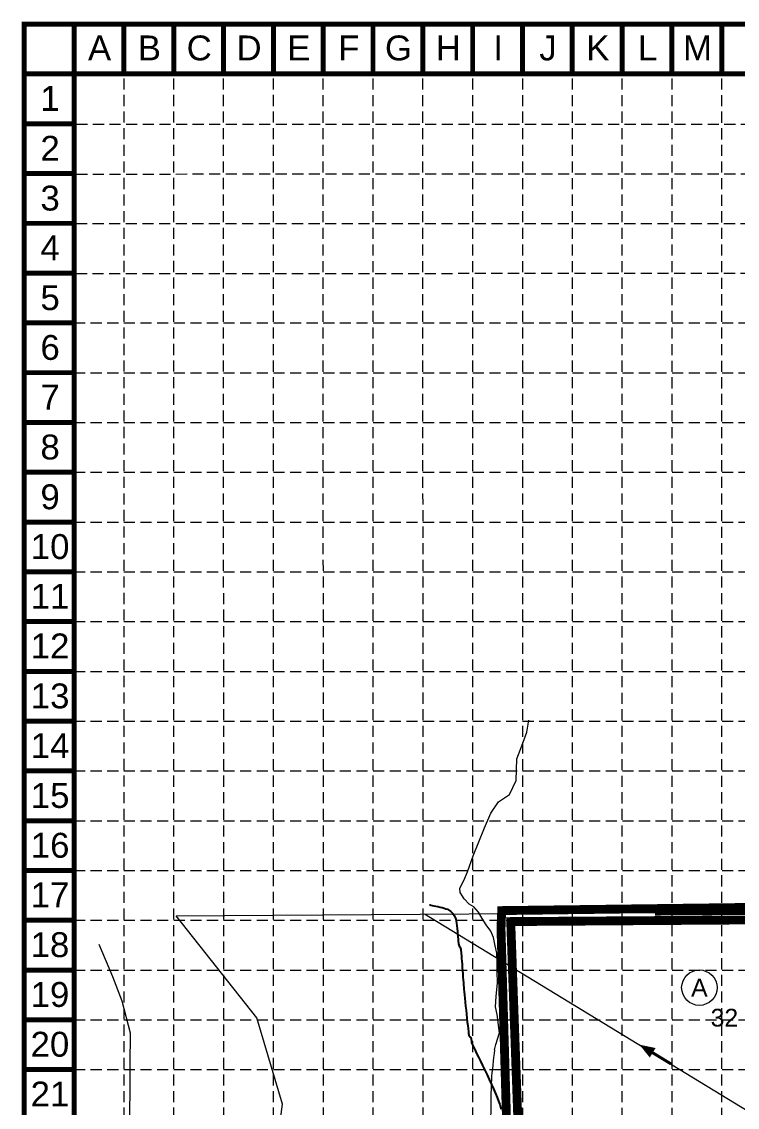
# Model space of a CAD drawing. Extents: x 2510300 to 2511653, y 7110042 to 7112204.
# Drawn here: x 2510300 to 2510785, y 7111469 to 7112204 of the extents above; entities that cross this region are included whole.
import ezdxf
from ezdxf.enums import TextEntityAlignment as Align

# ---------------------------------------------------------------- set-up
doc = ezdxf.new("R2010")
doc.units = 0
doc.header["$LTSCALE"] = 100
doc.header["$MEASUREMENT"] = 0
for name, pattern in [('DASHED', [0.75, 0.5, -0.25]), ('HIDDEN', [0.375, 0.25, -0.125]), ('HIDDEN2', [0.1875, 0.125, -0.0625])]:
    doc.linetypes.add(name, pattern=pattern)
for name, color, linetype in [('BASE', 7, 'Continuous'), ('C-WALL-N', 7, 'HIDDEN2'), ('CONT-MNR', 12, 'Continuous'), ('GRID', 254, 'DASHED'), ('LIMITS OF DISTURBANCE', 1, 'Continuous'), ('new', 7, 'Continuous'), ('SILT FENCE', 200, 'Continuous')]:
    doc.layers.add(name, color=color, linetype=linetype)
doc.styles.get("Standard").update_dxf_attribs({"font": 'ARIAL.TTF'})

msp = doc.modelspace()

# ---------------------------------------------------------------- linework, layer by layer
at = {"layer": 'BASE', "color": 9}
msp.add_line((2510335.685460052, 7112168.944490424), (2511617.679834986, 7112168.944490424), dxfattribs=at)
at = {"layer": 'BASE', "const_width": 3.373669407720818}
for points in [[(2510335.685460052, 7112202.681184501), (2510301.948765975, 7112202.681184501)], [(2510335.685460052, 7112202.681184501), (2510335.685460052, 7112168.944490424)], [(2510369.422154129, 7112202.681184501), (2510369.422154129, 7112168.944490424)], [(2510403.158848207, 7112202.681184501), (2510403.158848207, 7112168.944490424)], [(2510436.895542284, 7112202.681184501), (2510436.895542284, 7112168.944490424)], [(2510470.632236361, 7112202.681184501), (2510470.632236361, 7112168.944490424)], [(2510504.368930438, 7112202.681184501), (2510504.368930438, 7112168.944490424)], [(2510538.105624516, 7112202.681184501), (2510538.105624516, 7112168.944490424)], [(2510571.842318593, 7112202.681184501), (2510571.842318593, 7112168.944490424)], [(2510605.57901267, 7112202.681184501), (2510605.57901267, 7112168.944490424)], [(2510639.315706747, 7112202.681184501), (2510639.315706747, 7112168.944490424)], [(2510673.052400824, 7112202.681184501), (2510673.052400824, 7112168.944490424)], [(2510706.789094902, 7112202.681184501), (2510706.789094902, 7112168.944490424)], [(2510740.525788979, 7112202.681184501), (2510740.525788979, 7112168.944490424)], [(2510774.262483056, 7112202.681184501), (2510774.262483056, 7112168.944490424)], [(2510335.685460052, 7112168.944490424), (2510301.948765975, 7112168.944490424)], [(2510335.685460052, 7112135.207796347), (2510301.948765975, 7112135.207796347)], [(2510335.685460052, 7112101.47110227), (2510301.948765975, 7112101.47110227)], [(2510335.685460052, 7112067.734408192), (2510301.948765975, 7112067.734408192)], [(2510335.685460052, 7112033.997714115), (2510301.948765975, 7112033.997714115)], [(2510335.685460052, 7112000.261020038), (2510301.948765975, 7112000.261020038)], [(2510335.685460052, 7111966.524325961), (2510301.948765975, 7111966.524325961)], [(2510335.685460052, 7111932.787631884), (2510301.948765975, 7111932.787631884)], [(2510335.685460052, 7111899.050937806), (2510301.948765975, 7111899.050937806)], [(2510335.685460052, 7111865.314243729), (2510301.948765975, 7111865.314243729)], [(2510335.685460052, 7111831.577549652), (2510301.948765975, 7111831.577549652)], [(2510335.685460052, 7111797.840855575), (2510301.948765975, 7111797.840855575)], [(2510335.685460052, 7111764.104161498), (2510301.948765975, 7111764.104161498)], [(2510335.685460052, 7111730.36746742), (2510301.948765975, 7111730.36746742)], [(2510335.685460052, 7111696.630773343), (2510301.948765975, 7111696.630773343)], [(2510335.685460052, 7111662.894079266), (2510301.948765975, 7111662.894079266)], [(2510335.685460052, 7111629.157385189), (2510301.948765975, 7111629.157385189)], [(2510335.685460052, 7111595.420691112), (2510301.948765975, 7111595.420691112)], [(2510335.685460052, 7111561.683997034), (2510301.948765975, 7111561.683997034)], [(2510335.685460052, 7111527.947302957), (2510301.948765975, 7111527.947302957)], [(2510335.685460052, 7111494.21060888), (2510301.948765975, 7111494.21060888)]]:
    msp.add_lwpolyline(points, dxfattribs=at)
for points in [[(2511651.416529063, 7110043.53276356), (2511651.416529063, 7112202.681184501), (2510301.948765975, 7112202.681184501), (2510301.948765975, 7110043.53276356)], [(2511617.679834986, 7110077.269457637), (2511617.679834986, 7112168.944490424), (2510335.685460052, 7112168.944490424), (2510335.685460052, 7110077.269457637)]]:
    msp.add_lwpolyline(points, close=True, dxfattribs=at)
at = {"layer": 'C-WALL-N', "color": 33, "linetype": 'Continuous', "const_width": 2, "flags": 128}
msp.add_lwpolyline([(2510728.943773571, 7111599.635058088), (2510843.602295339, 7111600.382417066)], dxfattribs=at)
at = {"layer": 'CONT-MNR', "elevation": 682}
for points in [[(2510576.391799811, 7111605.932504757), (2510576.513615543, 7111605.900717381)], [(2510576.79328082, 7111605.83221651), (2510577.296089428, 7111605.717574636)], [(2510580.624044823, 7111605.015256613), (2510582.047078026, 7111604.70750379)], [(2510583.503202701, 7111604.375453711), (2510584.935970193, 7111604.022645896)], [(2510586.288931849, 7111603.652619879), (2510587.505639015, 7111603.268915184)], [(2510587.505639015, 7111603.268915184), (2510588.529643036, 7111602.875071339)], [(2510589.304495259, 7111602.474627871), (2510590.123126191, 7111601.917385235)], [(2510592.596560804, 7111599.422635365), (2510593.072080723, 7111598.675076738)], [(2510593.072080723, 7111598.675076738), (2510593.513438566, 7111597.854999117)], [(2510594.196075766, 7111596.105779572), (2510594.440403, 7111594.889013234)], [(2510594.874342919, 7111591.653174893), (2510595.066039563, 7111589.790393081)], [(2510595.404096118, 7111585.965829633), (2510595.552539989, 7111584.160338187)], [(2510595.928037736, 7111580.108766074), (2510596.033398961, 7111579.47369309)], [(2510596.033398961, 7111579.47369309), (2510596.260853822, 7111578.73472729)], [(2510596.525473446, 7111578.099583074), (2510596.807268636, 7111577.516209282)], [(2510596.807268636, 7111577.516209282), (2510597.086250195, 7111576.932554747)], [(2510597.555815634, 7111575.556198788), (2510597.6391472, 7111575.025368928)], [(2510597.6391472, 7111575.025368928), (2510597.739400935, 7111574.113823054)], [(2510598.572064511, 7111563.422734086), (2510598.728661239, 7111561.232787395)], [(2510599.037163891, 7111556.948791754), (2510599.184633231, 7111554.953786465)], [(2510599.573293793, 7111550.151002711), (2510599.701116862, 7111548.795808495)], [(2510600.31056169, 7111542.572283862), (2510600.567576676, 7111540.000636036)], [(2510600.567576676, 7111540.000636036), (2510600.840795771, 7111537.291505592)], [(2510600.840795771, 7111537.291505592), (2510601.123781424, 7111534.511544844)], [(2510602.224638651, 7111524.016445113), (2510602.459893867, 7111521.882117566)], [(2510602.459893867, 7111521.882117566), (2510602.66629035, 7111520.076873601)], [(2510603.803144993, 7111516.406551247), (2510604.075052079, 7111516.127483624)], [(2510604.075052079, 7111516.127483624), (2510604.30645057, 7111515.768858212)], [(2510604.30645057, 7111515.768858212), (2510604.477105571, 7111515.322775652)], [(2510604.8491064, 7111513.047456048), (2510604.865440555, 7111512.679601012)], [(2510605.144843658, 7111511.52571639), (2510605.594880377, 7111510.608070169)], [(2510605.594880377, 7111510.608070169), (2510606.290061722, 7111509.207808025)], [(2510607.198447387, 7111507.381398618), (2510608.288097069, 7111505.185310601)], [(2510608.288097069, 7111505.185310601), (2510609.527070464, 7111502.676012636)], [(2510609.527070464, 7111502.676012636), (2510610.883427268, 7111499.909973377)], [(2510613.820529888, 7111493.833545601), (2510615.337395095, 7111490.636094399)], [(2510616.843882496, 7111487.407776529), (2510618.308051787, 7111484.205060648)], [(2510622.127247957, 7111475.315211501), (2510623.102741766, 7111472.779590142)], [(2510623.876215945, 7111470.551914054), (2510624.41573019, 7111468.688651894)]]:
    msp.add_lwpolyline(points, dxfattribs=at)
at = {"layer": 'CONT-MNR', "extrusion": (-0.2379061347345474, -0.9712881503733417, 0), "elevation": -7504700.09580154}
msp.add_lwpolyline([(746598.5466853227, 682), (746598.8346176697, 682)], dxfattribs=at)
at = {"layer": 'CONT-MNR', "extrusion": (-0.2106208212376562, -0.9775678337901546, 0), "elevation": -7480856.847982084}
msp.add_lwpolyline([(956407.3723469046, 682), (956408.1978221219, 682)], dxfattribs=at)
at = {"layer": 'CONT-MNR', "extrusion": (-0.2048570814211526, -0.9787918962637602, 0), "elevation": -7475091.578480253}
msp.add_lwpolyline([(1000470.746296681, 682), (1000471.959531386, 682)], dxfattribs=at)
at = {"layer": 'CONT-MNR', "extrusion": (-0.2054346323978337, -0.9786708393589577, 0), "elevation": -7475680.657076336}
msp.add_lwpolyline([(996060.7219892131, 682), (996062.0845444495, 682)], dxfattribs=at)
at = {"layer": 'CONT-MNR', "extrusion": (-0.2223294488717341, -0.9749715976193313, 0), "elevation": -7491788.926186254}
msp.add_lwpolyline([(866627.0341811263, 682), (866628.527685838, 682)], dxfattribs=at)
at = {"layer": 'CONT-MNR', "extrusion": (-0.2638051224882877, -0.964575998741903, 0), "elevation": -7521987.719351467}
msp.add_lwpolyline([(545572.4017575252, 682), (545573.8044066249, 682)], dxfattribs=at)
at = {"layer": 'CONT-MNR', "extrusion": (0.4591133970527496, 0.8883776723031057, 0), "elevation": 7470434.036946032}
msp.add_lwpolyline([(1034681.360388946, 682), (1034680.488178571, 682)], dxfattribs=at)
at = {"layer": 'CONT-MNR', "extrusion": (-0.6185518372436196, -0.7857439943407413, 0), "elevation": -7140828.629952939}
msp.add_lwpolyline([(-2426213.320246298, 682), (-2426212.394963615, 682)], dxfattribs=at)
at = {"layer": 'CONT-MNR', "extrusion": (-0.6793514215808332, -0.7338130865527686, 0), "elevation": -6924159.596408959}
msp.add_lwpolyline([(-2988972.062647685, 682), (-2988971.181052068, 682)], dxfattribs=at)
at = {"layer": 'CONT-MNR', "extrusion": (0.7403826623607453, 0.6721856241215031, 0), "elevation": 6639114.202759033}
msp.add_lwpolyline([(3577722.381687179, 682), (3577721.521353104, 682)], dxfattribs=at)
at = {"layer": 'CONT-MNR', "extrusion": (0.7964919545920384, 0.6046491265768555, 0), "elevation": 6299689.18387996}
msp.add_lwpolyline([(4146304.965645403, 682), (4146304.103709643, 682)], dxfattribs=at)
at = {"layer": 'CONT-MNR', "extrusion": (0.9074186682479645, 0.4202277483878124, 0), "elevation": 5266650.176522276}
msp.add_lwpolyline([(5398175.595429044, 682), (5398174.59910627, 682)], dxfattribs=at)
at = {"layer": 'CONT-MNR', "extrusion": (0.954528452923403, 0.298119829195669, 0), "elevation": 4516541.410262266}
msp.add_lwpolyline([(6039763.801150208, 682), (6039762.915752127, 682)], dxfattribs=at)
at = {"layer": 'CONT-MNR', "extrusion": (0.9890126693556267, 0.147830781145396, 0), "elevation": 3534322.3368048}
msp.add_lwpolyline([(6662314.307294745, 682), (6662312.78026686, 682)], dxfattribs=at)
at = {"layer": 'CONT-MNR', "extrusion": (0.9927998883490686, 0.1197847306382447, 0), "elevation": 3344378.401522139}
msp.add_lwpolyline([(6759658.206594229, 682), (6759656.468491278, 682)], dxfattribs=at)
at = {"layer": 'CONT-MNR', "extrusion": (0.995821639157374, 0.09131956518687998, 0), "elevation": 3149532.181370084}
msp.add_lwpolyline([(6852608.552293024, 682), (6852606.622399113, 682)], dxfattribs=at)
at = {"layer": 'CONT-MNR', "extrusion": (0.9964031057353341, 0.08473990135102107, 0), "elevation": 3104200.151079937}
msp.add_lwpolyline([(6873260.645782994, 682), (6873258.736181028, 682)], dxfattribs=at)
at = {"layer": 'CONT-MNR', "extrusion": (0.9965321759196055, 0.08320830701881035, 0), "elevation": 3093632.127030288}
msp.add_lwpolyline([(6878020.032001405, 682), (6878018.396224346, 682)], dxfattribs=at)
at = {"layer": 'CONT-MNR', "extrusion": (0.9959143374611799, 0.09030300348969242, 0), "elevation": 3142535.503939918}
msp.add_lwpolyline([(6855812.672664821, 682), (6855811.290445136, 682)], dxfattribs=at)
at = {"layer": 'CONT-MNR', "extrusion": (0.9940425059364566, 0.1089931024953854, 0), "elevation": 3270752.247399379}
msp.add_lwpolyline([(6795576.324334077, 682), (6795575.273176573, 682)], dxfattribs=at)
at = {"layer": 'CONT-MNR', "extrusion": (0.9230892025882294, 0.3845859124630374, 0), "elevation": 5052517.297200372}
msp.add_lwpolyline([(5599081.589576066, 682), (5599080.901512318, 682)], dxfattribs=at)
at = {"layer": 'CONT-MNR', "extrusion": (0.9275766835565719, 0.3736328359796438, 0), "elevation": 4985889.976608595}
msp.add_lwpolyline([(5658491.43661866, 682), (5658490.750975678, 682)], dxfattribs=at)
at = {"layer": 'CONT-MNR', "extrusion": (0.9608862698909699, 0.2769432727744409, 0), "elevation": 4381901.729721477}
msp.add_lwpolyline([(6138122.976023474, 682), (6138122.205516559, 682)], dxfattribs=at)
at = {"layer": 'CONT-MNR', "extrusion": (0.9957488287813063, 0.09211009706137949, 0), "elevation": 3154972.540432912}
msp.add_lwpolyline([(6850090.193172462, 682), (6850088.945126751, 682)], dxfattribs=at)
at = {"layer": 'CONT-MNR', "extrusion": (0.9965236052912478, 0.08331088822797172, 0), "elevation": 3094341.477849722}
msp.add_lwpolyline([(6877690.099553209, 682), (6877688.569822857, 682)], dxfattribs=at)
at = {"layer": 'CONT-MNR', "extrusion": (0.9969409943644233, 0.07815787711852984, 0), "elevation": 3058743.36785948}
msp.add_lwpolyline([(6893594.001287631, 682), (6893592.239334881, 682)], dxfattribs=at)
at = {"layer": 'CONT-MNR', "extrusion": (0.997187019632215, 0.07495363818401642, 0), "elevation": 3036573.870268026}
msp.add_lwpolyline([(6903386.421391166, 682), (6903384.476729256, 682)], dxfattribs=at)
at = {"layer": 'CONT-MNR', "extrusion": (0.9973351736529712, 0.0729558180997111, 0), "elevation": 3022738.192811633}
msp.add_lwpolyline([(6909453.8077086, 682), (6909451.729873058, 682)], dxfattribs=at)
at = {"layer": 'CONT-MNR', "extrusion": (0.9974187303965016, 0.07180443060306888, 0), "elevation": 3014759.802550888}
msp.add_lwpolyline([(6912936.620760475, 682), (6912934.45929766, 682)], dxfattribs=at)
at = {"layer": 'CONT-MNR', "extrusion": (0.9974439447090556, 0.07145332156896801, 0), "elevation": 3012326.171121171}
msp.add_lwpolyline([(6913993.070781779, 682), (6913990.89072137, 682)], dxfattribs=at)
at = {"layer": 'CONT-MNR', "extrusion": (0.997389319278649, 0.07221181197611005, 0), "elevation": 3017583.077902074}
msp.add_lwpolyline([(6911698.153576924, 682), (6911696.038547672, 682)], dxfattribs=at)
at = {"layer": 'CONT-MNR', "extrusion": (0.9970899587600274, 0.0762339434892825, 0), "elevation": 3045435.115936791}
msp.add_lwpolyline([(6899467.159225045, 682), (6899465.322900106, 682)], dxfattribs=at)
at = {"layer": 'CONT-MNR', "extrusion": (0.9967711290927711, 0.08029518171797273, 0), "elevation": 3073516.373797206}
msp.add_lwpolyline([(6887001.806830204, 682), (6887000.184155602, 682)], dxfattribs=at)
at = {"layer": 'CONT-MNR', "extrusion": (0.9962020053276754, 0.08707218029381214, 0), "elevation": 3120282.506406678}
msp.add_lwpolyline([(6865938.502256722, 682), (6865937.142725828, 682)], dxfattribs=at)
at = {"layer": 'CONT-MNR', "extrusion": (0.9953758050811392, 0.09605730924335777, 0), "elevation": 3182106.44061387}
msp.add_lwpolyline([(6837502.15612522, 682), (6837500.388666058, 682)], dxfattribs=at)
at = {"layer": 'CONT-MNR', "extrusion": (0.9952408337563211, 0.09744579428596592, 0), "elevation": 3191641.858313222}
msp.add_lwpolyline([(6833054.603372322, 682), (6833052.496620289, 682)], dxfattribs=at)
at = {"layer": 'CONT-MNR', "extrusion": (0.9951356610950884, 0.09851403969405319, 0), "elevation": 3198974.687048263}
msp.add_lwpolyline([(6829622.619510562, 682), (6829620.240424989, 682)], dxfattribs=at)
at = {"layer": 'CONT-MNR', "extrusion": (0.9947537699681437, 0.102298275323514, 0), "elevation": 3224927.648202516}
msp.add_lwpolyline([(6817395.60062968, 682), (6817392.801807679, 682)], dxfattribs=at)
at = {"layer": 'CONT-MNR', "extrusion": (0.9946297226650787, 0.1034974144178922, 0), "elevation": 3233143.930583766}
msp.add_lwpolyline([(6813500.075174985, 682), (6813497.338815565, 682)], dxfattribs=at)
at = {"layer": 'CONT-MNR', "extrusion": (0.9944750070733028, 0.1049736171928663, 0), "elevation": 3243253.560209658}
msp.add_lwpolyline([(6808690.917210504, 682), (6808688.310269403, 682)], dxfattribs=at)
at = {"layer": 'CONT-MNR', "extrusion": (0.9942703829999768, 0.1068943660305793, 0), "elevation": 3256399.286701204}
msp.add_lwpolyline([(6802410.884957166, 682), (6802408.474386707, 682)], dxfattribs=at)
at = {"layer": 'CONT-MNR', "extrusion": (0.9927126714212734, 0.1205054023670259, 0), "elevation": 3349283.668035301}
msp.add_lwpolyline([(6757154.908894164, 682), (6757153.489039147, 682)], dxfattribs=at)
at = {"layer": 'CONT-MNR', "extrusion": (0.990800220866504, 0.1353326358676535, 0), "elevation": 3449926.412071229}
msp.add_lwpolyline([(6706327.766721163, 682), (6706326.81080711, 682)], dxfattribs=at)
at = {"layer": 'CONT-MNR', "extrusion": (0.9816585715601295, 0.1906474465670238, 0), "elevation": 3820347.616682202}
msp.add_lwpolyline([(6502442.28192512, 682), (6502441.856034344, 682)], dxfattribs=at)
at = {"layer": 'CONT-MNR', "extrusion": (0.8635647749159695, 0.5042379195621158, 0), "elevation": 5753965.045382287}
msp.add_lwpolyline([(4875314.580610728, 682), (4875314.16159221, 682)], dxfattribs=at)
at = {"layer": 'CONT-MNR', "extrusion": (0.7312078075627708, 0.6821547787410465, 0), "elevation": 6686927.969781538}
msp.add_lwpolyline([(3487376.699563168, 682), (3487376.315705484, 682)], dxfattribs=at)
at = {"layer": 'CONT-MNR', "extrusion": (-0.667846921575736, -0.744298656012365, 0), "elevation": -6969791.124832695}
msp.add_lwpolyline([(-2880765.682347938, 682), (-2880765.30339024, 682)], dxfattribs=at)
at = {"layer": 'CONT-MNR', "extrusion": (0.9707199526376791, 0.2402140161420692, 0), "elevation": 4145379.515647668}
msp.add_lwpolyline([(6300207.432917119, 682), (6300206.933651835, 682)], dxfattribs=at)
at = {"layer": 'CONT-MNR', "extrusion": (0.985637310941756, 0.1688759641852695, 0), "elevation": 3675509.488967528}
msp.add_lwpolyline([(6585393.589763305, 682), (6585393.091001318, 682)], dxfattribs=at)
at = {"layer": 'CONT-MNR', "extrusion": (0.9908651111374557, 0.1348567073992155, 0), "elevation": 3446705.995919243}
msp.add_lwpolyline([(6707979.572434057, 682), (6707979.101191791, 682)], dxfattribs=at)
at = {"layer": 'CONT-MNR', "extrusion": (0.9902084085727033, 0.1395969469290582, 0), "elevation": 3478767.554553315}
msp.add_lwpolyline([(6691408.083932606, 682), (6691407.669207735, 682)], dxfattribs=at)
at = {"layer": 'CONT-MNR', "extrusion": (0.9939954119249892, 0.1094217577635775, 0), "elevation": 3273683.959179648}
msp.add_lwpolyline([(6794096.969395919, 682), (6794096.545377026, 682)], dxfattribs=at)
at = {"layer": 'CONT-MNR', "extrusion": (0.9972120153072743, 0.0746203492809075, 0), "elevation": 3034268.897573655}
msp.add_lwpolyline([(6904343.679142637, 682), (6904343.313770171, 682)], dxfattribs=at)
at = {"layer": 'CONT-MNR', "extrusion": (0.9819378974922222, 0.1892035027914498, 0), "elevation": 3810781.129965517}
msp.add_lwpolyline([(6508048.210998783, 682), (6508047.792470114, 682)], dxfattribs=at)
at = {"layer": 'CONT-MNR', "extrusion": (0.9095698110946466, 0.4155511505762544, 0), "elevation": 5238767.444176434}
msp.add_lwpolyline([(5425131.754659375, 682), (5425131.338460813, 682)], dxfattribs=at)
at = {"layer": 'CONT-MNR', "extrusion": (0.8953701790816794, 0.4453226273290429, 0), "elevation": 5414837.968231905}
msp.add_lwpolyline([(5249403.483656975, 682), (5249401.443819767, 682)], dxfattribs=at)
at = {"layer": 'CONT-MNR', "extrusion": (0.8993866018470461, 0.4371541380543287, 0), "elevation": 5366831.404423709}
msp.add_lwpolyline([(5298463.801332065, 682), (5298460.503182091, 682)], dxfattribs=at)
at = {"layer": 'CONT-MNR', "extrusion": (0.9012462354052097, 0.4333073080019969, 0), "elevation": 5344143.503195298}
msp.add_lwpolyline([(5321343.18048974, 682), (5321339.729583921, 682)], dxfattribs=at)
at = {"layer": 'CONT-MNR', "extrusion": (0.9061896948475296, 0.4228714189350481, 0), "elevation": 5282339.882502137}
msp.add_lwpolyline([(5382692.059309089, 682), (5382688.496790239, 682)], dxfattribs=at)
at = {"layer": 'CONT-MNR', "extrusion": (0.9134899663203796, 0.406861255751874, 0), "elevation": 5186812.027596149}
msp.add_lwpolyline([(5474796.149441167, 682), (5474792.733262171, 682)], dxfattribs=at)
at = {"layer": 'CONT-MNR', "extrusion": (0.9185118901169322, 0.3953933582065092, 0), "elevation": 5117866.431929564}
msp.add_lwpolyline([(5539297.57882034, 682), (5539294.33214932, 682)], dxfattribs=at)
at = {"layer": 'CONT-MNR', "extrusion": (0.9249180667984732, 0.3801665026140193, 0), "elevation": 5025664.463405537}
msp.add_lwpolyline([(5623080.580475063, 682), (5623077.56712926, 682)], dxfattribs=at)
at = {"layer": 'CONT-MNR', "extrusion": (0.9446768786690634, 0.3280024312533003, 0), "elevation": 4704307.957709762}
msp.add_lwpolyline([(5894553.42650322, 682), (5894551.068367715, 682)], dxfattribs=at)
at = {"layer": 'CONT-MNR', "extrusion": (0.9800002039706548, 0.1989964829274006, 0), "elevation": 3875569.696999352}
msp.add_lwpolyline([(6469635.336727811, 682), (6469634.122151777, 682)], dxfattribs=at)
at = {"layer": 'GRID', "color": 252, "linetype": 'HIDDEN', "lineweight": 0, "ltscale": 0.3}
for p, q in [((2510369.730118748, 7110212.22098106), (2510369.547540114, 7112167.676928658)), ((2510403.609924451, 7110212.215654446), (2510403.190460545, 7112167.661735814)), ((2510437.24564817, 7110212.210366207), (2510436.934770114, 7112167.572832601)), ((2510471.162046438, 7110212.20503384), (2510470.627668361, 7112167.520625851)), ((2510504.591212152, 7110212.199778076), (2510504.448760892, 7112167.781545321)), ((2510538.120006982, 7110212.194506648), (2510538.225776636, 7112167.718843891)), ((2510572.111010675, 7110212.189162551), (2510571.929460961, 7112167.594501291)), ((2510605.967568333, 7110212.183839593), (2510605.622943745, 7112167.623344203)), ((2510639.436076547, 7110212.178577644), (2510639.443646586, 7112167.603008776)), ((2510673.265679867, 7110212.173258922), (2510673.229597377, 7112167.595053643)), ((2510706.793740293, 7110212.16798761), (2510706.861077605, 7112167.590812598)), ((2510740.5399701, 7110212.162681997), (2510740.745536609, 7112167.546110211)), ((2510774.262483056, 7110212.157380112), (2510774.262483056, 7112168.944490424)), ((2510337.219853234, 7112134.981110205), (2511617.125535159, 7112135.147997406)), ((2510337.194704274, 7112101.14959971), (2511617.125535159, 7112101.411303329)), ((2510337.004674445, 7112067.516085044), (2511617.679834986, 7112067.734408192)), ((2510336.958871884, 7112033.809793292), (2511617.679834986, 7112033.997714115)), ((2510335.685460052, 7112000.261020038), (2511617.679834986, 7112000.261020038)), ((2510335.685460052, 7111966.524325961), (2511617.679834986, 7111966.524325961)), ((2510335.685460052, 7111932.787631884), (2511617.679834986, 7111932.787631884)), ((2510335.685460052, 7111899.050937806), (2511617.679834986, 7111899.050937806)), ((2510335.685460052, 7111865.314243729), (2511617.679834986, 7111865.314243729)), ((2510335.685460052, 7111831.577549652), (2511617.679834986, 7111831.577549652)), ((2510335.685460052, 7111797.840855575), (2511617.679834986, 7111797.840855575)), ((2510335.685460052, 7111764.104161498), (2511617.679834986, 7111764.104161498)), ((2510335.685460052, 7111730.36746742), (2511617.679834986, 7111730.36746742)), ((2510335.685460052, 7111696.630773343), (2511617.679834986, 7111696.630773343)), ((2510335.685460052, 7111662.894079266), (2511617.679834986, 7111662.894079266)), ((2510335.685460052, 7111629.157385189), (2511617.679834986, 7111629.157385189)), ((2510335.685460052, 7111595.420691112), (2511617.679834986, 7111595.420691112)), ((2510335.685460052, 7111561.683997034), (2511617.679834986, 7111561.683997034)), ((2510335.685460052, 7111527.947302957), (2511617.679834986, 7111527.947302957)), ((2510335.685460052, 7111494.21060888), (2511617.679834986, 7111494.21060888))]:
    msp.add_line(p, q, dxfattribs=at)
at = {"layer": 'LIMITS OF DISTURBANCE', "linetype": 'HIDDEN2', "ltscale": 3, "const_width": 6}
msp.add_lwpolyline([(2511434.19597641, 7111077.906489231), (2511425.456746559, 7112095.794728577), (2510959.077751157, 7112092.009291182), (2510962.02914234, 7112051.508655123), (2510999.799692159, 7111605.669805382), (2510962.260670979, 7111606.333987565), (2510625.236450548, 7111601.980993061), (2510624.767337645, 7111589.553662675), (2510630.132838874, 7111403.613327434)], dxfattribs=at)
at = {"layer": 'new', "color": 5, "lineweight": 0, "ltscale": 0.25}
for p, q in [((2510642.361548468, 7111722.843748133), (2510643.573931125, 7111731.089081628)), ((2510638.790548699, 7111713.623198536), (2510642.361548468, 7111722.843748133)), ((2510635.41489334, 7111704.796018993), (2510638.790548699, 7111713.623198536)), ((2510634.967612395, 7111690.063636394), (2510635.41489334, 7111704.796018993)), ((2510630.606122661, 7111680.650135791), (2510634.967612395, 7111690.063636394)), ((2510623.117190384, 7111675.768705483), (2510630.606122661, 7111680.650135791)), ((2510617.979109624, 7111667.930202884), (2510623.117190384, 7111675.768705483)), ((2510613.616122035, 7111658.122595483), (2510617.979109624, 7111667.930202884)), ((2510606.012358297, 7111639.084376442), (2510613.616122035, 7111658.122595483)), ((2510601.986857424, 7111628.344147927), (2510606.012358297, 7111639.084376442)), ((2510596.96189118, 7111617.209202033), (2510599.573372738, 7111622.377782742)), ((2510599.573372738, 7111622.377782742), (2510601.986857424, 7111628.344147927)), ((2510597.151561976, 7111614.220712182), (2510596.96189118, 7111617.209202033)), ((2510599.924899462, 7111610.026854811), (2510597.151561976, 7111614.220712182)), ((2510603.300001439, 7111606.429585196), (2510599.924899462, 7111610.026854811)), ((2510606.279101307, 7111604.425682817), (2510603.300001439, 7111606.429585196)), ((2510609.453177227, 7111600.829177227), (2510606.279101307, 7111604.425682817)), ((2510612.029078409, 7111596.636070238), (2510609.453177227, 7111600.829177227)), ((2510614.801662783, 7111592.244058613), (2510612.029078409, 7111596.636070238)), ((2510617.776026326, 7111588.049437212), (2510614.801662783, 7111592.244058613)), ((2510619.751685978, 7111583.660454409), (2510617.776026326, 7111588.049437212)), ((2510352.47054935, 7111579.259998394), (2510361.720331578, 7111557.236008538)), ((2510620.728440827, 7111578.079720137), (2510619.751685978, 7111583.660454409)), ((2510621.904908054, 7111573.097101673), (2510620.728440827, 7111578.079720137)), ((2510622.279898412, 7111566.919779645), (2510621.904908054, 7111573.097101673)), ((2510622.25643478, 7111560.746173742), (2510622.279898412, 7111566.919779645)), ((2510361.720331578, 7111557.236008538), (2510367.994185631, 7111540.884017424)), ((2510622.424349079, 7111552.97777656), (2510622.25643478, 7111560.746173742)), ((2510621.592605463, 7111543.819473655), (2510622.424349079, 7111552.97777656)), ((2510367.994185631, 7111540.884017424), (2510373.576505892, 7111519.206429866)), ((2510620.970205611, 7111536.848910384), (2510621.592605463, 7111543.819473655)), ((2510622.145158244, 7111531.467781696), (2510620.970205611, 7111536.848910384)), ((2510623.706564943, 7111519.147483381), (2510622.145158244, 7111531.467781696)), ((2510373.576505892, 7111519.206429866), (2510373.492927158, 7111497.21571098)), ((2510621.285507292, 7111511.188567079), (2510623.706564943, 7111519.147483381)), ((2510620.436491081, 7111507.642633257), (2510621.285507292, 7111511.188567079)), ((2510373.492927158, 7111497.21571098), (2510373.427080033, 7111479.890423941)), ((2510373.427080033, 7111479.890423941), (2510373.000039214, 7111449.703911006))]:
    msp.add_line(p, q, dxfattribs=at)
at = {"layer": 'new', "color": 7, "lineweight": 0}
for p, q in [((2510404.862819569, 7111598.522678031), (2511002.620121547, 7111602.418936933)), ((2510404.862819569, 7111598.522678031), (2511002.620121547, 7111602.418936933)), ((2510459.435848501, 7111529.398807964), (2510404.862819569, 7111598.522678031)), ((2510459.435848501, 7111529.398807964), (2510404.862819569, 7111598.522678031)), ((2510476.872908723, 7111470.693726999), (2510459.435848501, 7111529.398807964)), ((2510476.872908723, 7111470.693726999), (2510459.435848501, 7111529.398807964)), ((2510468.428971253, 7111407.727380271), (2510476.872908723, 7111470.693726999)), ((2510468.428971253, 7111407.727380271), (2510476.872908723, 7111470.693726999))]:
    msp.add_line(p, q, dxfattribs=at)
at = {"layer": 'new', "lineweight": 0}
for p, q in [((2510803.102723881, 7111459.145252206), (2510572.864698813, 7111599.617735867)), ((2510803.102723881, 7111459.145252206), (2510572.864698813, 7111599.617735867)), ((2510718.592695569, 7111511.063038608), (2510727.48022414, 7111505.630571667)), ((2510727.48022414, 7111505.630571667), (2510739.825840336, 7111498.108303698))]:
    msp.add_line(p, q, dxfattribs=at)
at = {"layer": 'new'}
msp.add_lwpolyline([(2510718.592695569, 7111511.063038608, 0, 7.565167699475388, 0), (2510727.48022414, 7111505.630571667, 7.565167699475388, 7.565167699475388, 0)], format="xyseb", dxfattribs=at)
at = {"layer": 'new', "const_width": 2}
msp.add_lwpolyline([(2510727.48022414, 7111505.630571667), (2510739.825840336, 7111498.108303698)], dxfattribs=at)
at = {"layer": 'new', "lineweight": 0}
msp.add_circle((2510759.086919205, 7111549.75709017), 12, dxfattribs=at)
msp.add_circle((2510759.086919205, 7111549.75709017), 12, dxfattribs=at)
at = {"layer": 'new', "color": 5, "lineweight": 0, "ltscale": 0.25}
msp.add_spline([(2510620.436491081, 7111507.642633257), (2510618.273222822, 7111486.999485744), (2510617.89767707, 7111473.764345642), (2510617.431494831, 7111451.391899307), (2510617.115856114, 7111429.965723398), (2510619.952721446, 7111408.090050384), (2510622.887092683, 7111394.406539607), (2510627.695914688, 7111382.784616278), (2510632.222102166, 7111366.74982773), (2510637.041295271, 7111353.710226594), (2510645.538936488, 7111332.538005928), (2510651.173959682, 7111319.480169516), (2510655.895837056, 7111293.568505926), (2510659.035160879, 7111277.469559879), (2510661.257638371, 7111249.020585039), (2510661.892034329, 7111231.139975229), (2510659.014127618, 7111153.500761784), (2510652.695030533, 7111122.685477023), (2510652.107038496, 7111120.257103018), (2510651.786235944, 7111116.791791843), (2510659.531212749, 7111084.006324609), (2510663.487706981, 7111072.8215455), (2510667.417870541, 7111065.236037947), (2510673.572744437, 7111058.315223674), (2510681.005174696, 7111050.779716612), (2510690.929509414, 7111038.760859545), (2510715.20026973, 7111025.696671227), (2510721.176662116, 7111022.14092768), (2510728.961035245, 7111017.352444081), (2510736.880728582, 7111012.980255814), (2510742.317806257, 7111007.482399659), (2510751.860243061, 7110991.472922304), (2510754.239945425, 7110987.752431838), (2510762.58792364, 7110981.583644624), (2510770.855101869, 7110971.497039722), (2510776.883143109, 7110960.881155652), (2510779.448801491, 7110950.655297983), (2510782.209560417, 7110932.678148434), (2510786.2653011, 7110907.92687456), (2510793.488737759, 7110868.08921307), (2510797.759161885, 7110857.707432488), (2510802.035270638, 7110846.548591862), (2510806.463304128, 7110835.857113574), (2510810.434411499, 7110823.918965195), (2510814.896567324, 7110808.565177011), (2510820.772703493, 7110791.045903608), (2510824.142903611, 7110776.305828573), (2510831.055075628, 7110747.697633768), (2510835.731686161, 7110724.263673092), (2510838.815075736, 7110706.257693135), (2510841.579820937, 7110689.337334454), (2510844.515843753, 7110672.061233017), (2510844.741667713, 7110662.426940432), (2510845.151264821, 7110648.908534364), (2510843.836180449, 7110637.553390832), (2510842.194493701, 7110628.371687294), (2510839.641213877, 7110616.385784262), (2510839.736714275, 7110603.331356459), (2510837.970978646, 7110590.210934538), (2510838.226362332, 7110576.53597496), (2510838.324136653, 7110563.170713087), (2510838.418500273, 7110550.271677188), (2510844.156095036, 7110528.927459112), (2510849.965863322, 7110515.797838073), (2510867.682930756, 7110504.992078342), (2510882.915901268, 7110494.168171196), (2510894.156142611, 7110485.800352653), (2510904.417298477, 7110475.437138471), (2510909.222528706, 7110463.791362341), (2510912.056832171, 7110449.894364723)], degree=3, dxfattribs=at)
at = {"layer": 'new', "color": 32, "lineweight": 0, "ltscale": 0.25}
msp.add_spline([(2510620.436491081, 7111507.642633257), (2510618.273222822, 7111486.999485744), (2510617.89767707, 7111473.764345642), (2510617.431494831, 7111451.391899307), (2510617.115856114, 7111429.965723398), (2510619.952721446, 7111408.090050384), (2510622.887092683, 7111394.406539607), (2510627.695914688, 7111382.784616278), (2510632.222102166, 7111366.74982773), (2510637.041295271, 7111353.710226594), (2510645.538936488, 7111332.538005928), (2510651.173959682, 7111319.480169516), (2510655.895837056, 7111293.568505926), (2510659.035160879, 7111277.469559879), (2510661.257638371, 7111249.020585039), (2510661.892034329, 7111231.139975229), (2510659.014127618, 7111153.500761784), (2510652.695030533, 7111122.685477023), (2510652.107038496, 7111120.257103018), (2510651.786235944, 7111116.791791843), (2510659.531212749, 7111084.006324609), (2510663.487706981, 7111072.8215455), (2510667.417870541, 7111065.236037947), (2510673.572744437, 7111058.315223674), (2510681.005174696, 7111050.779716612), (2510690.929509414, 7111038.760859545), (2510715.20026973, 7111025.696671227), (2510721.176662116, 7111022.14092768), (2510728.961035245, 7111017.352444081), (2510736.880728582, 7111012.980255814), (2510742.317806257, 7111007.482399659), (2510751.860243061, 7110991.472922304), (2510754.239945425, 7110987.752431838), (2510762.58792364, 7110981.583644624), (2510770.855101869, 7110971.497039722), (2510776.883143109, 7110960.881155652), (2510779.448801491, 7110950.655297983), (2510782.209560417, 7110932.678148434), (2510786.2653011, 7110907.92687456), (2510793.488737759, 7110868.08921307), (2510797.759161885, 7110857.707432488), (2510802.035270638, 7110846.548591862), (2510806.463304128, 7110835.857113574), (2510810.434411499, 7110823.918965195), (2510814.896567324, 7110808.565177011), (2510820.772703493, 7110791.045903608), (2510824.142903611, 7110776.305828573), (2510831.055075628, 7110747.697633768), (2510835.731686161, 7110724.263673092), (2510838.815075736, 7110706.257693135), (2510841.579820937, 7110689.337334454), (2510844.515843753, 7110672.061233017), (2510844.741667713, 7110662.426940432), (2510845.151264821, 7110648.908534364), (2510843.836180449, 7110637.553390832), (2510842.194493701, 7110628.371687294), (2510839.641213877, 7110616.385784262), (2510839.736714275, 7110603.331356459), (2510837.970978646, 7110590.210934538), (2510838.226362332, 7110576.53597496), (2510838.324136653, 7110563.170713087), (2510838.418500273, 7110550.271677188), (2510844.156095036, 7110528.927459112), (2510849.965863322, 7110515.797838073), (2510867.682930756, 7110504.992078342), (2510882.915901268, 7110494.168171196), (2510894.156142611, 7110485.800352653), (2510904.417298477, 7110475.437138471), (2510909.222528706, 7110463.791362341), (2510912.056832171, 7110449.894364723)], degree=3, dxfattribs=at)
at = {"layer": 'SILT FENCE', "const_width": 6}
msp.add_lwpolyline([(2511001.566836493, 7111597.103095632), (2510631.354724774, 7111594.534112516), (2510638.210936768, 7111403.840296603), (2510671.451618027, 7111255.309466017), (2510672.366410817, 7111135.994873638), (2510686.375034863, 7111069.45798817), (2510744.406988233, 7111024.120027085), (2510789.759701062, 7110967.081945377), (2510809.300330493, 7110854.171080754), (2510850.751729059, 7110709.869615013), (2510852.214718056, 7110607.006066772), (2510909.361068004, 7110473.876509311), (2510923.518142596, 7110474.323429393)], dxfattribs=at)

# ---------------------------------------------------------------- texts
at = {"layer": 'BASE'}
for s, p in [('A', (2510352.962634099, 7112186.595629137)), ('B', (2510386.699328176, 7112186.595629137)), ('C', (2510420.436022253, 7112186.595629137)), ('D', (2510454.17271633, 7112186.595629137)), ('E', (2510487.909410408, 7112186.595629137)), ('F', (2510521.646104485, 7112186.595629137)), ('G', (2510555.382798562, 7112186.595629137)), ('H', (2510589.119492639, 7112186.595629137)), ('I', (2510622.856186716, 7112186.595629137)), ('J', (2510656.592880794, 7112186.595629137)), ('K', (2510690.329574871, 7112186.595629137)), ('L', (2510724.066268948, 7112186.595629137)), ('M', (2510757.802963025, 7112186.595629137)), ('1', (2510319.438468261, 7112152.456267064)), ('1', (2510319.478260384, 7112152.313088152)), ('2', (2510319.478260384, 7112118.576413188)), ('3', (2510319.47828393, 7112084.839706292)), ('4', (2510319.478307475, 7112051.103010042)), ('5', (2510319.478307475, 7112017.366324434)), ('6', (2510319.478307475, 7111983.62964947)), ('7', (2510319.478331021, 7111949.892942575)), ('8', (2510319.478354566, 7111916.156246323)), ('9', (2510319.478236838, 7111882.419507497)), ('10', (2510319.478236838, 7111848.682832533)), ('11', (2510319.478260384, 7111814.946125639)), ('12', (2510319.438491807, 7111781.3526083)), ('13', (2510319.47828393, 7111747.472743779)), ('14', (2510319.47828393, 7111713.736068815)), ('15', (2510319.478307475, 7111679.99936192)), ('16', (2510319.478331021, 7111646.262665669)), ('17', (2510319.359354928, 7111612.619910622)), ('18', (2510319.359354928, 7111578.883235659)), ('19', (2510319.359378474, 7111545.146528763)), ('20', (2510319.35940202, 7111511.409832512)), ('21', (2510319.35940202, 7111477.673146904))]:
    msp.add_text(s, height=16.86834703860409, dxfattribs=at).set_placement(p, align=Align.MIDDLE_CENTER)
at = {"layer": 'new', "lineweight": 0}
for s, p in [('A', (2510759.086919205, 7111549.75709017)), ('A', (2510759.086919205, 7111549.75709017)), ('32', (2510776.042596666, 7111529.420031901)), ('32', (2510776.042596666, 7111529.420031901))]:
    msp.add_text(s, height=12, dxfattribs=at).set_placement(p, align=Align.MIDDLE)

doc.saveas('drawing.dxf')
